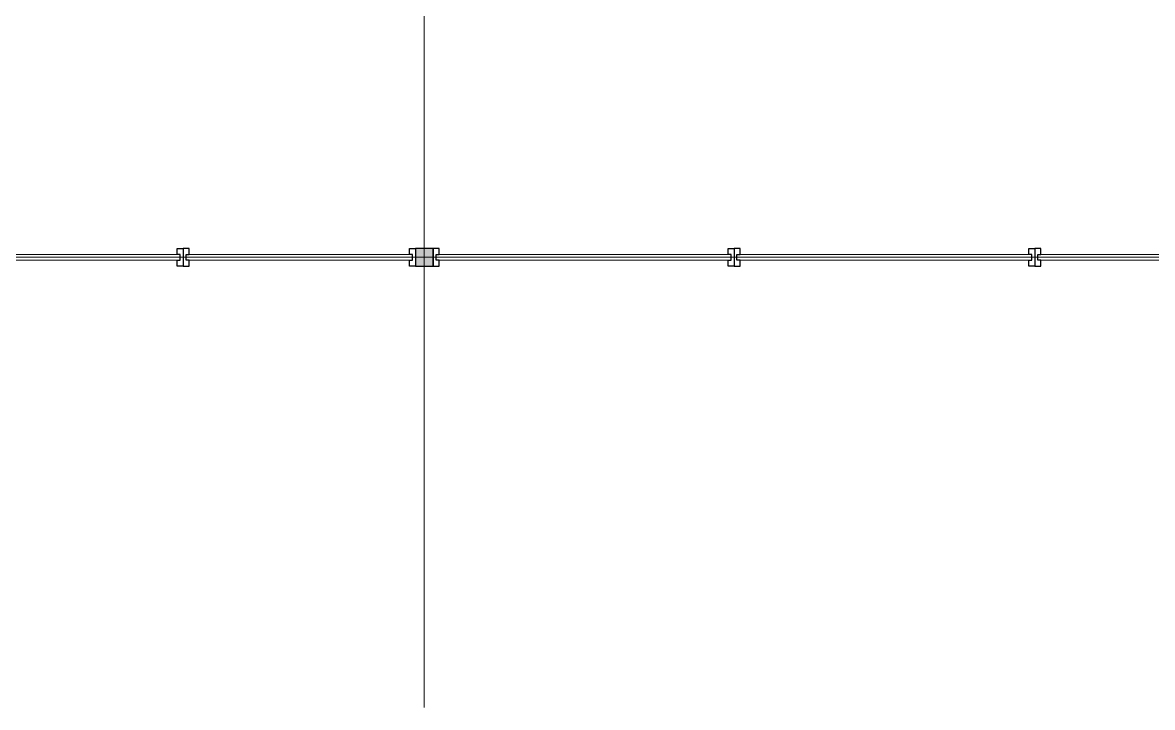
# Model space of a CAD drawing. Header units: metres. Extents: x -71 to 881, y -503 to 661.
# Drawn here: x -58.52 to -48.95, y 151.31 to 157.11 of the extents above; entities that cross this region are included whole.
import ezdxf

# ---------------------------------------------------------------- set-up
doc = ezdxf.new("R2010")
doc.units = ezdxf.units.M
for name, color, linetype, lineweight in [('02. Paredes', 6, 'Continuous', 30), ('03. Esquadria janelas', 2, 'Continuous', 15), ('12. Eixos', 4, 'Continuous', 15), ('Parede', 6, 'Continuous', 30)]:
    doc.layers.add(name, color=color, linetype=linetype, lineweight=lineweight)

# ---------------------------------------------------------------- blocks, each defined once
blk = doc.blocks.new('pilar')
h = blk.add_hatch(color=6)
h.dxf.hatch_style = 1
h.paths.add_polyline_path([(581.9483, 175.4232), (582.0983, 175.4232), (582.0983, 175.5732), (581.9483, 175.5732)])
at = {"layer": 'Parede'}
blk.add_lwpolyline([(581.9483, 175.4232), (582.0983, 175.4232), (582.0983, 175.5732), (581.9483, 175.5732)], close=True, dxfattribs=at)

msp = doc.modelspace()

# ---------------------------------------------------------------- linework, layer by layer
at = {"layer": '02. Paredes'}
for points in [[(-57.185, 155.146), (-57.2109, 155.146), (-57.2109, 155.196), (-57.16, 155.196), (-57.16, 155.046), (-57.2109, 155.046), (-57.2109, 155.096), (-57.185, 155.096), (-57.185, 155.146)], [(-57.1349, 155.146), (-57.109, 155.146), (-57.109, 155.196), (-57.16, 155.196), (-57.16, 155.046), (-57.109, 155.046), (-57.109, 155.096), (-57.1349, 155.096), (-57.1349, 155.146)], [(-55.2163, 155.146), (-55.2422, 155.146), (-55.2422, 155.196), (-55.1912, 155.196), (-55.1912, 155.046), (-55.2422, 155.046), (-55.2422, 155.096), (-55.2163, 155.096), (-55.2163, 155.146)], [(-55.0162, 155.146), (-54.9903, 155.146), (-54.9903, 155.196), (-55.0412, 155.196), (-55.0412, 155.046), (-54.9903, 155.046), (-54.9903, 155.096), (-55.0162, 155.096), (-55.0162, 155.146)], [(-52.5162, 155.146), (-52.5421, 155.146), (-52.5421, 155.196), (-52.4911, 155.196), (-52.4911, 155.046), (-52.5421, 155.046), (-52.5421, 155.096), (-52.5162, 155.096), (-52.5162, 155.146)], [(-52.4661, 155.146), (-52.4402, 155.146), (-52.4402, 155.196), (-52.4911, 155.196), (-52.4911, 155.046), (-52.4402, 155.046), (-52.4402, 155.096), (-52.4661, 155.096), (-52.4661, 155.146)], [(-49.9661, 155.146), (-49.992, 155.146), (-49.992, 155.196), (-49.941, 155.196), (-49.941, 155.046), (-49.992, 155.046), (-49.992, 155.096), (-49.9661, 155.096), (-49.9661, 155.146)], [(-49.916, 155.146), (-49.8901, 155.146), (-49.8901, 155.196), (-49.941, 155.196), (-49.941, 155.046), (-49.8901, 155.046), (-49.8901, 155.096), (-49.916, 155.096), (-49.916, 155.146)]]:
    msp.add_lwpolyline(points, dxfattribs=at)
at = {"layer": '03. Esquadria janelas'}
for points in [[(-59.685, 155.146), (-57.185, 155.146), (-57.185, 155.096), (-59.685, 155.096)], [(-57.1349, 155.146), (-55.2163, 155.146), (-55.2163, 155.096), (-57.1349, 155.096)], [(-55.0162, 155.146), (-52.5162, 155.146), (-52.5162, 155.096), (-55.0162, 155.096)], [(-52.4661, 155.146), (-49.9661, 155.146), (-49.9661, 155.096), (-52.4661, 155.096)], [(-49.916, 155.146), (-47.416, 155.146), (-47.416, 155.096), (-49.916, 155.096)]]:
    msp.add_lwpolyline(points, close=True, dxfattribs=at)
at = {"layer": '12. Eixos'}
for p, q in [((-55.1162, 189.2884), (-55.1162, 151.3093)), ((-70.4667, 155.121), (-2.1957, 155.121))]:
    msp.add_line(p, q, dxfattribs=at)

# ---------------------------------------------------------------- block references
msp.add_blockref('pilar', (-637.1396, -20.3773))
msp.add_blockref('pilar', (-637.1396, -20.3773))

doc.saveas('drawing.dxf')
